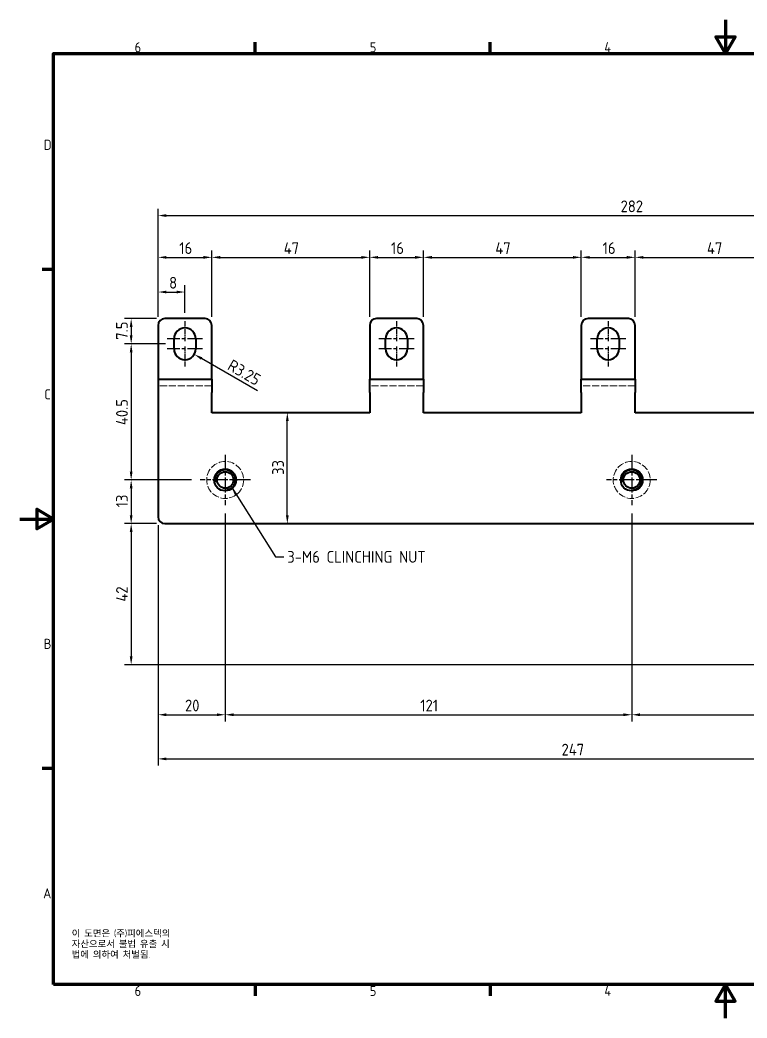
# Model space of a CAD drawing. Header units: millimetres. Extents: x 0 to 420, y 0 to 297.
# Drawn here: x 0 to 216.4, y 0 to 297 of the extents above; entities that cross this region are included whole.
import ezdxf

# ---------------------------------------------------------------- set-up
doc = ezdxf.new("R2010")
doc.units = ezdxf.units.MM
doc.linetypes.add('CHAIN', pattern=[0.3543, 0.2362, -0.0295, 0.0591, -0.0295])
doc.linetypes.add('DASHED', pattern=[0.2067, 0.1654, -0.0413])
doc.layers.get('0').update_dxf_attribs({"color": 3, "lineweight": 25})
for name, color, linetype, lineweight in [('가려진 것(ISO)', 2, 'DASHED', 18), ('가시적인 것(ISO)', 3, 'Continuous', 40), ('가시적인 좁은 것(ISO)', 3, 'Continuous', 35), ('경계(ISO)', 7, 'Continuous', 70), ('기호(ISO)', 5, 'Continuous', 25), ('중심 표식(ISO)', 1, 'Continuous', 25), ('치수(ISO)', 7, 'Continuous', 25)]:
    doc.layers.add(name, color=color, linetype=linetype, lineweight=lineweight)
doc.styles.add('문자 텍스트_M2B', font='isocp.shx')
doc.styles.add('문자 텍스트_PSTEK_POSCO', font='isocp.shx')
doc.styles.add('치수 텍스트_PSTEK_POSCO', font='isocp.shx')
doc.dimstyles.new('치수_PSTEK_POSCO', dxfattribs={"dimtxt": 3.5, "dimasz": 2.5, "dimexe": 2, "dimexo": 2.5, "dimgap": 1, "dimtad": 1, "dimrnd": 1e-08, "dimdsep": 46, "dimtxsty": '치수 텍스트_PSTEK_POSCO', "dimcen": 0.09, "dimdle": 10, "dimclrd": 7, "dimclre": 7, "dimclrt": 2, "dimadec": 1, "dimazin": 2, "dimtfac": 1, "dimtmove": 0, "dimatfit": 3, "dimfxl": 0, "dimtolj": 1, "dimlwd": -1, "dimlwe": -1, "dimarcsym": 0})
doc.dimstyles.new('치수_PSTEK_POSCO$7', dxfattribs={"dimtxt": 3.5, "dimasz": 2.5, "dimexe": 2, "dimexo": 2.5, "dimgap": 1, "dimtad": 1, "dimrnd": 1e-08, "dimdsep": 46, "dimtxsty": '치수 텍스트_PSTEK_POSCO', "dimcen": 0.09, "dimdle": 10, "dimclrd": 7, "dimclre": 7, "dimclrt": 2, "dimadec": 1, "dimazin": 2, "dimtfac": 1, "dimtmove": 0, "dimatfit": 3, "dimfxl": 0, "dimtolj": 1, "dimlwd": -1, "dimlwe": -1, "dimarcsym": 0})

# ---------------------------------------------------------------- blocks, each defined once
blk = doc.blocks.new('경계 Default Border')
at = {"layer": '경계(ISO)'}
for p, q in [((70, 287), (70, 290.4)), ((140, 287), (140, 290.4)), ((10, 222.75), (6.6, 222.75)), ((10, 74.25), (6.6, 74.25)), ((70, 10), (70, 6.6)), ((140, 10), (140, 6.6))]:
    blk.add_line(p, q, dxfattribs=at)
at = {"layer": '경계(ISO)', "flags": 128}
for points in [[(210, 297), (210, 287), (207.11, 292), (212.89, 292), (210, 287)], [(10, 10), (10, 287), (410, 287), (410, 10), (10, 10)], [(0, 148.5), (10, 148.5), (5, 151.39), (5, 145.61), (10, 148.5)], [(210, 0), (210, 10), (207.11, 5), (212.89, 5), (210, 10)]]:
    blk.add_lwpolyline(points, dxfattribs=at)
at = {"layer": '경계(ISO)', "color": 2, "char_height": 3, "attachment_point": 7, "style": '문자 텍스트_M2B'}
for s, insert in [('6', (34.14, 287.37)), ('5', (104.14, 287.37)), ('4', (173.97, 287.4)), ('D', (7.08, 258.35)), ('C', (7.24, 184.1)), ('B', (7.08, 109.85)), ('A', (6.91, 35.62)), ('6', (34.14, 6.57)), ('5', (104.14, 6.57)), ('4', (173.97, 6.6))]:
    blk.add_mtext(s, dxfattribs=dict(at, insert=insert))
blk = doc.blocks.new('*D22')
at = {"layer": 'Defpoints', "color": 0, "transparency": 16777216}
for p in [(57.11, 226.36), (41.11, 206.12), (57.11, 206.12)]:
    blk.add_point(p, dxfattribs=at)
at = {"layer": '치수(ISO)', "color": 7, "transparency": 16777216}
for p, q in [((41.11, 208.62), (41.11, 228.36)), ((43.61, 226.36), (54.61, 226.36)), ((57.11, 208.62), (57.11, 228.36))]:
    blk.add_line(p, q, dxfattribs=at)
for points in [[(43.61, 226.77), (43.61, 225.94), (41.11, 226.36)], [(54.61, 226.77), (54.61, 225.94), (57.11, 226.36)]]:
    blk.add_solid(points, dxfattribs=at)
at = {"layer": '치수(ISO)', "color": 2, "transparency": 16777216, "insert": (47.44, 229.11), "char_height": 3.5, "attachment_point": 4, "style": '치수 텍스트_PSTEK_POSCO'}
blk.add_mtext('\\A1;16', dxfattribs=at)
blk = doc.blocks.new('*D23')
at = {"layer": 'Defpoints', "color": 0, "transparency": 16777216}
for p in [(104.11, 226.36), (57.11, 206.12), (104.11, 206.12)]:
    blk.add_point(p, dxfattribs=at)
at = {"layer": '치수(ISO)', "color": 7, "transparency": 16777216}
for p, q in [((57.11, 208.62), (57.11, 228.36)), ((59.61, 226.36), (101.61, 226.36)), ((104.11, 208.62), (104.11, 228.36))]:
    blk.add_line(p, q, dxfattribs=at)
for points in [[(59.61, 226.77), (59.61, 225.94), (57.11, 226.36)], [(101.61, 226.77), (101.61, 225.94), (104.11, 226.36)]]:
    blk.add_solid(points, dxfattribs=at)
at = {"layer": '치수(ISO)', "color": 2, "transparency": 16777216, "insert": (78.52, 229.11), "char_height": 3.5, "attachment_point": 4, "style": '치수 텍스트_PSTEK_POSCO'}
blk.add_mtext('\\A1;47', dxfattribs=at)
blk = doc.blocks.new('*D24')
at = {"layer": 'Defpoints', "color": 0, "transparency": 16777216}
for p in [(120.11, 226.36), (104.11, 206.12), (120.11, 206.12)]:
    blk.add_point(p, dxfattribs=at)
at = {"layer": '치수(ISO)', "color": 7, "transparency": 16777216}
for p, q in [((104.11, 208.62), (104.11, 228.36)), ((106.61, 226.36), (117.61, 226.36)), ((120.11, 208.62), (120.11, 228.36))]:
    blk.add_line(p, q, dxfattribs=at)
for points in [[(106.61, 226.77), (106.61, 225.94), (104.11, 226.36)], [(117.61, 226.77), (117.61, 225.94), (120.11, 226.36)]]:
    blk.add_solid(points, dxfattribs=at)
at = {"layer": '치수(ISO)', "color": 2, "transparency": 16777216, "insert": (110.46, 229.11), "char_height": 3.5, "attachment_point": 4, "style": '치수 텍스트_PSTEK_POSCO'}
blk.add_mtext('\\A1;16', dxfattribs=at)
blk = doc.blocks.new('*D25')
at = {"layer": 'Defpoints', "color": 0, "transparency": 16777216}
for p in [(167.11, 226.36), (120.11, 206.12), (167.11, 206.12)]:
    blk.add_point(p, dxfattribs=at)
at = {"layer": '치수(ISO)', "color": 7, "transparency": 16777216}
for p, q in [((120.11, 208.62), (120.11, 228.36)), ((122.61, 226.36), (164.61, 226.36)), ((167.11, 208.62), (167.11, 228.36))]:
    blk.add_line(p, q, dxfattribs=at)
for points in [[(122.61, 226.77), (122.61, 225.94), (120.11, 226.36)], [(164.61, 226.77), (164.61, 225.94), (167.11, 226.36)]]:
    blk.add_solid(points, dxfattribs=at)
at = {"layer": '치수(ISO)', "color": 2, "transparency": 16777216, "insert": (141.52, 229.11), "char_height": 3.5, "attachment_point": 4, "style": '치수 텍스트_PSTEK_POSCO'}
blk.add_mtext('\\A1;47', dxfattribs=at)
blk = doc.blocks.new('*D26')
at = {"layer": 'Defpoints', "color": 0, "transparency": 16777216}
for p in [(183.11, 226.36), (167.11, 206.12), (183.11, 206.12)]:
    blk.add_point(p, dxfattribs=at)
at = {"layer": '치수(ISO)', "color": 7, "transparency": 16777216}
for p, q in [((167.11, 208.62), (167.11, 228.36)), ((169.61, 226.36), (180.61, 226.36)), ((183.11, 208.62), (183.11, 228.36))]:
    blk.add_line(p, q, dxfattribs=at)
for points in [[(169.61, 226.77), (169.61, 225.94), (167.11, 226.36)], [(180.61, 226.77), (180.61, 225.94), (183.11, 226.36)]]:
    blk.add_solid(points, dxfattribs=at)
at = {"layer": '치수(ISO)', "color": 2, "transparency": 16777216, "insert": (173.46, 229.11), "char_height": 3.5, "attachment_point": 4, "style": '치수 텍스트_PSTEK_POSCO'}
blk.add_mtext('\\A1;16', dxfattribs=at)
blk = doc.blocks.new('*D27')
at = {"layer": 'Defpoints', "color": 0, "transparency": 16777216}
for p in [(230.11, 226.36), (183.11, 206.12), (230.11, 206.12)]:
    blk.add_point(p, dxfattribs=at)
at = {"layer": '치수(ISO)', "color": 7, "transparency": 16777216}
for p, q in [((183.11, 208.62), (183.11, 228.36)), ((185.61, 226.36), (227.61, 226.36)), ((230.11, 208.62), (230.11, 228.36))]:
    blk.add_line(p, q, dxfattribs=at)
for points in [[(185.61, 226.77), (185.61, 225.94), (183.11, 226.36)], [(227.61, 226.77), (227.61, 225.94), (230.11, 226.36)]]:
    blk.add_solid(points, dxfattribs=at)
at = {"layer": '치수(ISO)', "color": 2, "transparency": 16777216, "insert": (204.52, 229.11), "char_height": 3.5, "attachment_point": 4, "style": '치수 텍스트_PSTEK_POSCO'}
blk.add_mtext('\\A1;47', dxfattribs=at)
blk = doc.blocks.new('*D30')
at = {"layer": 'Defpoints', "color": 0, "transparency": 16777216}
for p in [(49.11, 216.04), (41.11, 206.12), (49.11, 207.37)]:
    blk.add_point(p, dxfattribs=at)
at = {"layer": '치수(ISO)', "color": 7, "transparency": 16777216}
for p, q in [((41.11, 208.62), (41.11, 218.04)), ((49.11, 209.87), (49.11, 218.04)), ((43.61, 216.04), (46.61, 216.04))]:
    blk.add_line(p, q, dxfattribs=at)
for points in [[(43.61, 216.46), (43.61, 215.63), (41.11, 216.04)], [(46.61, 216.46), (46.61, 215.63), (49.11, 216.04)]]:
    blk.add_solid(points, dxfattribs=at)
at = {"layer": '치수(ISO)', "color": 2, "transparency": 16777216, "insert": (44.41, 218.79), "char_height": 3.5, "attachment_point": 4, "style": '치수 텍스트_PSTEK_POSCO'}
blk.add_mtext('\\A1;8', dxfattribs=at)
blk = doc.blocks.new('*D31')
at = {"layer": 'Defpoints', "color": 0, "transparency": 16777216}
for p in [(43.11, 208.12), (33.11, 200.62), (45.86, 200.62)]:
    blk.add_point(p, dxfattribs=at)
at = {"layer": '치수(ISO)', "color": 7, "transparency": 16777216}
for p, q in [((40.61, 208.12), (31.11, 208.12)), ((33.11, 205.62), (33.11, 203.12)), ((43.36, 200.62), (31.11, 200.62))]:
    blk.add_line(p, q, dxfattribs=at)
for points in [[(32.69, 205.62), (33.52, 205.62), (33.11, 208.12)], [(32.69, 203.12), (33.52, 203.12), (33.11, 200.62)]]:
    blk.add_solid(points, dxfattribs=at)
at = {"layer": '치수(ISO)', "color": 2, "transparency": 16777216, "insert": (30.36, 201.85), "char_height": 3.5, "attachment_point": 4, "rotation": 90, "style": '치수 텍스트_PSTEK_POSCO'}
blk.add_mtext('\\A1;7.5', dxfattribs=at)
blk = doc.blocks.new('*D32')
at = {"layer": 'Defpoints', "color": 0, "transparency": 16777216}
for p in [(45.86, 200.62), (33.11, 160.12), (53.61, 160.12)]:
    blk.add_point(p, dxfattribs=at)
at = {"layer": '치수(ISO)', "color": 7, "transparency": 16777216}
for p, q in [((43.36, 200.62), (31.11, 200.62)), ((33.11, 198.12), (33.11, 162.62)), ((51.11, 160.12), (31.11, 160.12))]:
    blk.add_line(p, q, dxfattribs=at)
for points in [[(32.69, 198.12), (33.52, 198.12), (33.11, 200.62)], [(32.69, 162.62), (33.52, 162.62), (33.11, 160.12)]]:
    blk.add_solid(points, dxfattribs=at)
at = {"layer": '치수(ISO)', "color": 2, "transparency": 16777216, "insert": (30.36, 176.45), "char_height": 3.5, "attachment_point": 4, "rotation": 90, "style": '치수 텍스트_PSTEK_POSCO'}
blk.add_mtext('\\A1;40.5', dxfattribs=at)
blk = doc.blocks.new('*D33')
at = {"layer": 'Defpoints', "color": 0, "transparency": 16777216}
for p in [(53.61, 160.12), (33.11, 147.12), (43.11, 147.12)]:
    blk.add_point(p, dxfattribs=at)
at = {"layer": '치수(ISO)', "color": 7, "transparency": 16777216}
for p, q in [((51.11, 160.12), (31.11, 160.12)), ((33.11, 157.62), (33.11, 149.62)), ((40.61, 147.12), (31.11, 147.12))]:
    blk.add_line(p, q, dxfattribs=at)
for points in [[(32.69, 157.62), (33.52, 157.62), (33.11, 160.12)], [(32.69, 149.62), (33.52, 149.62), (33.11, 147.12)]]:
    blk.add_solid(points, dxfattribs=at)
at = {"layer": '치수(ISO)', "color": 2, "transparency": 16777216, "insert": (30.36, 151.97), "char_height": 3.5, "attachment_point": 4, "rotation": 90, "style": '치수 텍스트_PSTEK_POSCO'}
blk.add_mtext('\\A1;13', dxfattribs=at)
blk = doc.blocks.new('*D34')
at = {"layer": 'Defpoints', "color": 0, "transparency": 16777216}
for p in [(43.11, 147.12), (33.11, 105.12), (290.11, 105.12)]:
    blk.add_point(p, dxfattribs=at)
at = {"layer": '치수(ISO)', "color": 7, "transparency": 16777216}
for p, q in [((40.61, 147.12), (31.11, 147.12)), ((33.11, 144.62), (33.11, 107.62)), ((287.61, 105.12), (31.11, 105.12))]:
    blk.add_line(p, q, dxfattribs=at)
for points in [[(32.69, 144.62), (33.52, 144.62), (33.11, 147.12)], [(32.69, 107.62), (33.52, 107.62), (33.11, 105.12)]]:
    blk.add_solid(points, dxfattribs=at)
at = {"layer": '치수(ISO)', "color": 2, "transparency": 16777216, "insert": (30.36, 123.92), "char_height": 3.5, "attachment_point": 4, "rotation": 90, "style": '치수 텍스트_PSTEK_POSCO'}
blk.add_mtext('\\A1;42', dxfattribs=at)
blk = doc.blocks.new('*D38')
at = {"layer": 'Defpoints', "color": 0, "transparency": 16777216}
for p in [(61.11, 152.62), (41.11, 149.12), (61.11, 90.25)]:
    blk.add_point(p, dxfattribs=at)
at = {"layer": '치수(ISO)', "color": 7, "transparency": 16777216}
for p, q in [((61.11, 150.12), (61.11, 88.25)), ((41.11, 146.62), (41.11, 88.25)), ((43.61, 90.25), (58.61, 90.25))]:
    blk.add_line(p, q, dxfattribs=at)
for points in [[(43.61, 90.67), (43.61, 89.83), (41.11, 90.25)], [(58.61, 90.67), (58.61, 89.83), (61.11, 90.25)]]:
    blk.add_solid(points, dxfattribs=at)
at = {"layer": '치수(ISO)', "color": 2, "transparency": 16777216, "insert": (49.13, 93), "char_height": 3.5, "attachment_point": 4, "style": '치수 텍스트_PSTEK_POSCO'}
blk.add_mtext('\\A1;20', dxfattribs=at)
blk = doc.blocks.new('*D39')
at = {"layer": 'Defpoints', "color": 0, "transparency": 16777216}
for p in [(61.11, 152.62), (182.11, 152.62), (182.11, 90.25)]:
    blk.add_point(p, dxfattribs=at)
at = {"layer": '치수(ISO)', "color": 7, "transparency": 16777216}
for p, q in [((61.11, 150.12), (61.11, 88.25)), ((182.11, 150.12), (182.11, 88.25)), ((63.61, 90.25), (179.61, 90.25))]:
    blk.add_line(p, q, dxfattribs=at)
for points in [[(63.61, 90.67), (63.61, 89.83), (61.11, 90.25)], [(179.61, 90.67), (179.61, 89.83), (182.11, 90.25)]]:
    blk.add_solid(points, dxfattribs=at)
at = {"layer": '치수(ISO)', "color": 2, "transparency": 16777216, "insert": (119.17, 93), "char_height": 3.5, "attachment_point": 4, "style": '치수 텍스트_PSTEK_POSCO'}
blk.add_mtext('\\A1;121', dxfattribs=at)
blk = doc.blocks.new('*D40')
at = {"layer": 'Defpoints', "color": 0, "transparency": 16777216}
for p in [(182.11, 152.62), (303.11, 152.62), (303.11, 90.25)]:
    blk.add_point(p, dxfattribs=at)
at = {"layer": '치수(ISO)', "color": 7, "transparency": 16777216}
for p, q in [((182.11, 150.12), (182.11, 88.25)), ((303.11, 150.12), (303.11, 88.25)), ((184.61, 90.25), (300.61, 90.25))]:
    blk.add_line(p, q, dxfattribs=at)
for points in [[(184.61, 90.67), (184.61, 89.83), (182.11, 90.25)], [(300.61, 90.67), (300.61, 89.83), (303.11, 90.25)]]:
    blk.add_solid(points, dxfattribs=at)
at = {"layer": '치수(ISO)', "color": 2, "transparency": 16777216, "insert": (240.17, 93), "char_height": 3.5, "attachment_point": 4, "style": '치수 텍스트_PSTEK_POSCO'}
blk.add_mtext('\\A1;121', dxfattribs=at)
blk = doc.blocks.new('*D42')
at = {"layer": 'Defpoints', "color": 0, "transparency": 16777216}
for p in [(323.11, 238.79), (41.11, 206.12), (323.11, 178.12)]:
    blk.add_point(p, dxfattribs=at)
at = {"layer": '치수(ISO)', "color": 7, "transparency": 16777216}
for p, q in [((41.11, 208.62), (41.11, 240.79)), ((323.11, 180.62), (323.11, 240.79)), ((43.61, 238.79), (320.61, 238.79))]:
    blk.add_line(p, q, dxfattribs=at)
for points in [[(43.61, 239.21), (43.61, 238.37), (41.11, 238.79)], [(320.61, 239.21), (320.61, 238.37), (323.11, 238.79)]]:
    blk.add_solid(points, dxfattribs=at)
at = {"layer": '치수(ISO)', "color": 2, "transparency": 16777216, "insert": (178.81, 241.54), "char_height": 3.5, "attachment_point": 4, "style": '치수 텍스트_PSTEK_POSCO'}
blk.add_mtext('\\A1;282', dxfattribs=at)
blk = doc.blocks.new('*D46')
at = {"layer": 'Defpoints', "color": 0, "transparency": 16777216}
for p in [(49.11, 199.12), (51.92, 197.5)]:
    blk.add_point(p, dxfattribs=at)
at = {"layer": '치수(ISO)', "color": 7, "transparency": 16777216}
blk.add_line((70.76, 186.62), (54.09, 196.25), dxfattribs=at)
blk.add_solid([(54.3, 196.61), (53.88, 195.89), (51.92, 197.5)], dxfattribs=at)
at = {"layer": '치수(ISO)', "color": 2, "transparency": 16777216, "insert": (62.36, 194.65), "char_height": 3.5, "attachment_point": 4, "rotation": 330, "style": '치수 텍스트_PSTEK_POSCO'}
blk.add_mtext('\\A1;R3.25', dxfattribs=at)
blk = doc.blocks.new('*D48')
at = {"layer": 'Defpoints', "color": 0, "transparency": 16777216}
for p in [(41.11, 149.12), (288.11, 107.12), (288.11, 77.12)]:
    blk.add_point(p, dxfattribs=at)
at = {"layer": '치수(ISO)', "color": 7, "transparency": 16777216}
for p, q in [((41.11, 146.62), (41.11, 75.12)), ((288.11, 104.62), (288.11, 75.12)), ((43.61, 77.12), (285.61, 77.12))]:
    blk.add_line(p, q, dxfattribs=at)
for points in [[(43.61, 77.54), (43.61, 76.7), (41.11, 77.12)], [(285.61, 77.54), (285.61, 76.7), (288.11, 77.12)]]:
    blk.add_solid(points, dxfattribs=at)
at = {"layer": '치수(ISO)', "color": 2, "transparency": 16777216, "insert": (161.23, 79.87), "char_height": 3.5, "attachment_point": 4, "style": '치수 텍스트_PSTEK_POSCO'}
blk.add_mtext('\\A1;247', dxfattribs=at)
blk = doc.blocks.new('*D52')
at = {"layer": 'Defpoints', "color": 0, "transparency": 16777216}
for p in [(79.59, 180.12), (104.11, 180.12), (79.59, 147.12)]:
    blk.add_point(p, dxfattribs=at)
at = {"layer": '치수(ISO)', "color": 7, "transparency": 16777216}
blk.add_line((79.59, 149.62), (79.59, 177.62), dxfattribs=at)
for points in [[(79.17, 177.62), (80.01, 177.62), (79.59, 180.12)], [(79.17, 149.62), (80.01, 149.62), (79.59, 147.12)]]:
    blk.add_solid(points, dxfattribs=at)
at = {"layer": '치수(ISO)', "color": 2, "transparency": 16777216, "insert": (76.84, 161.62), "char_height": 3.5, "attachment_point": 4, "rotation": 90, "style": '치수 텍스트_PSTEK_POSCO'}
blk.add_mtext('\\A1;33', dxfattribs=at)

msp = doc.modelspace()

# ---------------------------------------------------------------- linework, layer by layer
at = {"layer": '가려진 것(ISO)', "ltscale": 12.901145}
for p, q in [((57.108, 188.121), (41.108, 188.121)), ((120.108, 188.121), (104.108, 188.121)), ((183.108, 188.121), (167.108, 188.121))]:
    msp.add_line(p, q, dxfattribs=at)
at = {"layer": '가려진 것(ISO)', "ltscale": 12.860526}
for centre in [(61.108, 160.121), (182.108, 160.121)]:
    msp.add_circle(centre, 5.5, dxfattribs=at)
at = {"layer": '가시적인 것(ISO)'}
for p, q in [((55.108, 208.121), (43.108, 208.121)), ((118.108, 208.121), (106.108, 208.121)), ((181.108, 208.121), (169.108, 208.121)), ((41.108, 206.121), (41.108, 192.121)), ((57.108, 192.121), (57.108, 206.121)), ((104.108, 206.121), (104.108, 192.121)), ((120.108, 192.121), (120.108, 206.121)), ((167.108, 206.121), (167.108, 192.121)), ((183.108, 192.121), (183.108, 206.121)), ((45.858, 199.121), (45.858, 202.121)), ((52.358, 202.121), (52.358, 199.121)), ((108.858, 199.121), (108.858, 202.121)), ((115.358, 202.121), (115.358, 199.121)), ((171.858, 199.121), (171.858, 202.121)), ((178.358, 202.121), (178.358, 199.121)), ((41.108, 192.121), (41.108, 190.121)), ((41.108, 190.121), (57.108, 190.121)), ((41.108, 190.121), (41.108, 186.121)), ((57.108, 190.121), (57.108, 192.121)), ((57.108, 190.121), (57.108, 186.121)), ((104.108, 192.121), (104.108, 190.121)), ((104.108, 186.121), (104.108, 190.121)), ((104.108, 190.121), (120.108, 190.121)), ((120.108, 190.121), (120.108, 192.121)), ((120.108, 190.121), (120.108, 186.121)), ((167.108, 192.121), (167.108, 190.121)), ((167.108, 186.121), (167.108, 190.121)), ((167.108, 190.121), (183.108, 190.121)), ((183.108, 190.121), (183.108, 192.121)), ((183.108, 190.121), (183.108, 186.121)), ((41.108, 186.121), (41.108, 149.121)), ((57.108, 180.121), (57.108, 186.121)), ((104.108, 186.121), (104.108, 180.121)), ((120.108, 180.121), (120.108, 186.121)), ((167.108, 186.121), (167.108, 180.121)), ((183.108, 180.121), (183.108, 186.121)), ((104.108, 180.121), (57.108, 180.121)), ((167.108, 180.121), (120.108, 180.121)), ((230.108, 180.121), (183.108, 180.121)), ((43.108, 147.121), (286.108, 147.121))]:
    msp.add_line(p, q, dxfattribs=at)
for centre, radius in [((61.108, 160.121), 3.25), ((182.108, 160.121), 3.25), ((61.108, 160.121), 2.458), ((182.108, 160.121), 2.458)]:
    msp.add_circle(centre, radius, dxfattribs=at)
for centre, radius, start, end in [((43.108, 206.121), 2, 90, 180), ((55.108, 206.121), 2, 0, 90), ((106.108, 206.121), 2, 90, 180), ((118.108, 206.121), 2, 0, 90), ((169.108, 206.121), 2, 90, 180), ((181.108, 206.121), 2, 0, 90), ((49.108, 202.121), 3.25, 0, 180), ((112.108, 202.121), 3.25, 0, 180), ((175.108, 202.121), 3.25, 0, 180), ((49.108, 199.121), 3.25, 180, 0), ((112.108, 199.121), 3.25, 180, 0), ((175.108, 199.121), 3.25, 180, 0), ((43.108, 149.121), 2, 180, 270)]:
    msp.add_arc(centre, radius, start, end, dxfattribs=at)
at = {"layer": '가시적인 좁은 것(ISO)'}
for centre in [(61.108, 160.121), (182.108, 160.121)]:
    msp.add_arc(centre, 3, 280, 190, dxfattribs=at)
at = {"layer": '중심 표식(ISO)', "linetype": 'CHAIN', "ltscale": 6.667144}
for p, q in [((49.108, 207.371), (49.108, 201.371)), ((112.108, 207.371), (112.108, 201.371)), ((175.108, 207.371), (175.108, 201.371)), ((49.108, 199.871), (49.108, 193.871)), ((112.108, 199.871), (112.108, 193.871)), ((175.108, 199.871), (175.108, 193.871))]:
    msp.add_line(p, q, dxfattribs=at)
at = {"layer": '중심 표식(ISO)', "linetype": 'CHAIN', "ltscale": 19.051651}
for p, q in [((54.358, 202.121), (43.858, 202.121)), ((117.358, 202.121), (106.858, 202.121)), ((180.358, 202.121), (169.858, 202.121)), ((54.358, 199.121), (43.858, 199.121)), ((117.358, 199.121), (106.858, 199.121)), ((180.358, 199.121), (169.858, 199.121)), ((61.108, 167.621), (61.108, 152.621)), ((182.108, 167.621), (182.108, 152.621)), ((68.608, 160.121), (53.608, 160.121)), ((189.608, 160.121), (174.608, 160.121))]:
    msp.add_line(p, q, dxfattribs=at)

# ---------------------------------------------------------------- block references
msp.add_blockref('경계 Default Border', (0, 0))

# ---------------------------------------------------------------- texts
at = {"layer": '기호(ISO)', "color": 2, "insert": (79.581, 137.232), "char_height": 3.5, "width": 47.06853, "attachment_point": 4, "style": '치수 텍스트_PSTEK_POSCO'}
msp.add_mtext('{\\fISOCP|b0|i0;\\H3.5000;3-M6 CLINCHING NUT}', dxfattribs=at)
at = {"layer": '기호(ISO)', "color": 7, "insert": (15.395, 26.228), "char_height": 2, "width": 51.24014, "attachment_point": 1, "line_spacing_factor": 0.944221, "style": '문자 텍스트_PSTEK_POSCO'}
msp.add_mtext('{이 도면은 (주)피에스텍의\\P자산으로서 불법 유출 시 \\P법에 의하여 처벌됨.}', dxfattribs=at)

# ---------------------------------------------------------------- dimensions: what is measured, and where the dimension line sits
at = {"layer": '치수(ISO)', "color": 7}
for base, p1, p2, angle, override, picture, middle in [((323.108, 238.789), (41.108, 206.121), (323.108, 178.121), 180, {"dimdec": 2, "dimtp": 0, "dimtm": 0, "dimtdec": 2, "dimtofl": 0, "dimatfit": 1}, '*D42', (182.108, 238.789)), ((57.108, 226.356), (41.108, 206.121), (57.108, 206.121), 180, {"dimdec": 2, "dimtp": 0, "dimtm": 0, "dimtdec": 2, "dimtofl": 0, "dimatfit": 1}, '*D22', (49.098, 226.356)), ((104.108, 226.356), (57.108, 206.121), (104.108, 206.121), 180, {"dimdec": 2, "dimtp": 0, "dimtm": 0, "dimtdec": 2, "dimtofl": 0, "dimatfit": 1}, '*D23', (80.618, 226.356)), ((120.108, 226.356), (104.108, 206.121), (120.108, 206.121), 180, {"dimdec": 2, "dimtp": 0, "dimtm": 0, "dimtdec": 2, "dimtofl": 0, "dimatfit": 1}, '*D24', (112.118, 226.356)), ((167.108, 226.356), (120.108, 206.121), (167.108, 206.121), 180, {"dimdec": 2, "dimtp": 0, "dimtm": 0, "dimtdec": 2, "dimtofl": 0, "dimatfit": 1}, '*D25', (143.618, 226.356)), ((183.108, 226.356), (167.108, 206.121), (183.108, 206.121), 180, {"dimdec": 2, "dimtp": 0, "dimtm": 0, "dimtdec": 2, "dimtofl": 0, "dimatfit": 1}, '*D26', (175.118, 226.356)), ((230.108, 226.356), (183.108, 206.121), (230.108, 206.121), 180, {"dimdec": 2, "dimtp": 0, "dimtm": 0, "dimtdec": 2, "dimtofl": 0, "dimatfit": 1}, '*D27', (206.618, 226.356)), ((49.108, 216.043), (41.108, 206.121), (49.108, 207.371), 180, {"dimdec": 2, "dimtp": 0, "dimtm": 0, "dimtdec": 2, "dimtofl": 0, "dimatfit": 1}, '*D30', (45.108, 216.043)), ((33.108, 200.621), (43.108, 208.121), (45.858, 200.621), 90, {"dimdec": 2, "dimtp": 0, "dimtm": 0, "dimtdec": 2, "dimtofl": 0, "dimatfit": 1}, '*D31', (33.108, 204.371)), ((33.108, 160.121), (45.858, 200.621), (53.608, 160.121), 90, {"dimdec": 2, "dimtp": 0, "dimtm": 0, "dimtdec": 2, "dimtofl": 0, "dimatfit": 1}, '*D32', (33.108, 180.371)), ((79.591, 180.121), (79.591, 147.121), (104.108, 180.121), 90, {"dimdec": 2, "dimse1": 1, "dimse2": 1, "dimtp": 0, "dimtm": 0, "dimtdec": 2, "dimtofl": 0, "dimatfit": 1}, '*D52', (79.591, 163.621)), ((33.108, 147.121), (53.608, 160.121), (43.108, 147.121), 90, {"dimdec": 2, "dimtp": 0, "dimtm": 0, "dimtdec": 2, "dimtofl": 0, "dimatfit": 1}, '*D33', (33.108, 153.621)), ((61.108, 90.252), (41.108, 149.121), (61.108, 152.621), 180, {"dimdec": 2, "dimtp": 0, "dimtm": 0, "dimtdec": 2, "dimtofl": 0, "dimatfit": 1}, '*D38', (51.098, 90.252)), ((182.108, 90.252), (61.108, 152.621), (182.108, 152.621), 180, {"dimdec": 2, "dimtp": 0, "dimtm": 0, "dimtdec": 2, "dimtofl": 0, "dimatfit": 1}, '*D39', (121.618, 90.252)), ((303.108, 90.252), (182.108, 152.621), (303.108, 152.621), 180, {"dimdec": 2, "dimtp": 0, "dimtm": 0, "dimtdec": 2, "dimtofl": 0, "dimatfit": 1}, '*D40', (242.618, 90.252)), ((288.108, 77.121), (41.108, 149.121), (288.108, 107.121), 180, {"dimdec": 2, "dimtp": 0, "dimtm": 0, "dimtdec": 2, "dimtofl": 0, "dimatfit": 1}, '*D48', (164.598, 77.121)), ((33.108, 105.121), (43.108, 147.121), (290.108, 105.121), 270, {"dimdec": 2, "dimtp": 0, "dimtm": 0, "dimtdec": 2, "dimtofl": 0, "dimatfit": 1}, '*D34', (33.108, 126.121))]:
    dim = msp.add_linear_dim(base=base, p1=p1, p2=p2, angle=angle, dimstyle='치수_PSTEK_POSCO', override=override, dxfattribs=at)
    dim.commit()
    dim.dimension.update_dxf_attribs({"geometry": picture, "text_midpoint": middle, "dimtype": 160})
dim = msp.add_radius_dim(center=(49.108, 199.121), mpoint=(51.923, 197.496), dimstyle='치수_PSTEK_POSCO', override={"dimdec": 2, "dimcen": 0, "dimtp": 0, "dimtm": 0, "dimtdec": 2, "dimtofl": 0}, dxfattribs=at)
dim.commit()
dim.dimension.update_dxf_attribs({"geometry": '*D46', "text_midpoint": (65.438, 189.693), "dimtype": 164})

# ---------------------------------------------------------------- leaders
at = {"layer": '기호(ISO)', "color": 7, "annotation_type": 0, "has_hookline": 1, "hookline_direction": 0, "text_width": 45.893}
msp.add_leader([(63.053, 157.836), (76.081, 137.232), (78.581, 137.232)], dimstyle='치수_PSTEK_POSCO$7', override={"dimtad": 0}, dxfattribs=at)

doc.saveas('drawing.dxf')
